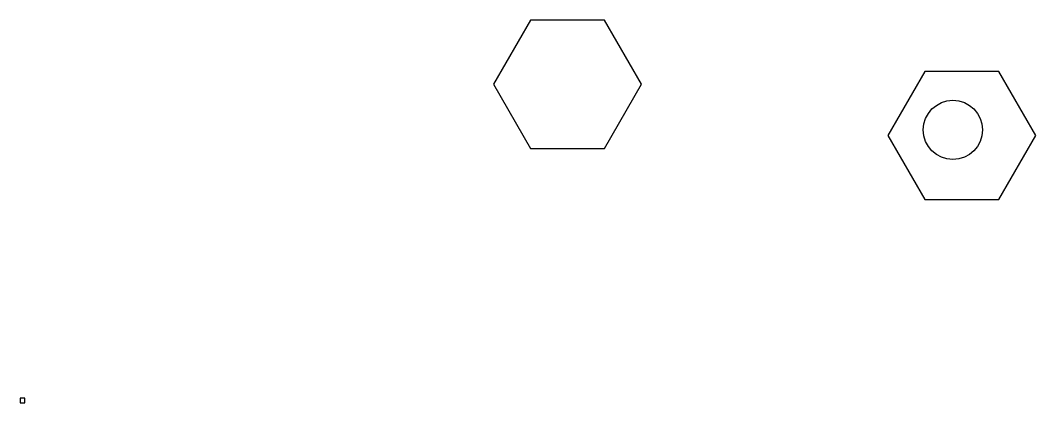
# Model space of a CAD drawing. Header units: inches. Extents: x 3 to 689, y 3 to 262.
import ezdxf

# ---------------------------------------------------------------- set-up
doc = ezdxf.new("R2010")
doc.units = ezdxf.units.IN
doc.header["$MEASUREMENT"] = 0

msp = doc.modelspace()

# ---------------------------------------------------------------- linework, layer by layer
msp.add_line((422.52, 218.35, 30), (423, 218.35, 30))
for points in [[(348, 261.65), (323, 218.35), (348, 175.05), (398, 175.05), (423, 218.35), (398, 261.65)], [(664.47, 140.37), (689.47, 183.67), (664.47, 226.97), (614.47, 226.97), (589.47, 183.67), (614.47, 140.37)], [(3, 3), (6, 3), (6, 6), (3, 6)]]:
    msp.add_lwpolyline(points, close=True)
msp.add_circle((633.48, 187.53, 30), 20)

doc.saveas('drawing.dxf')
